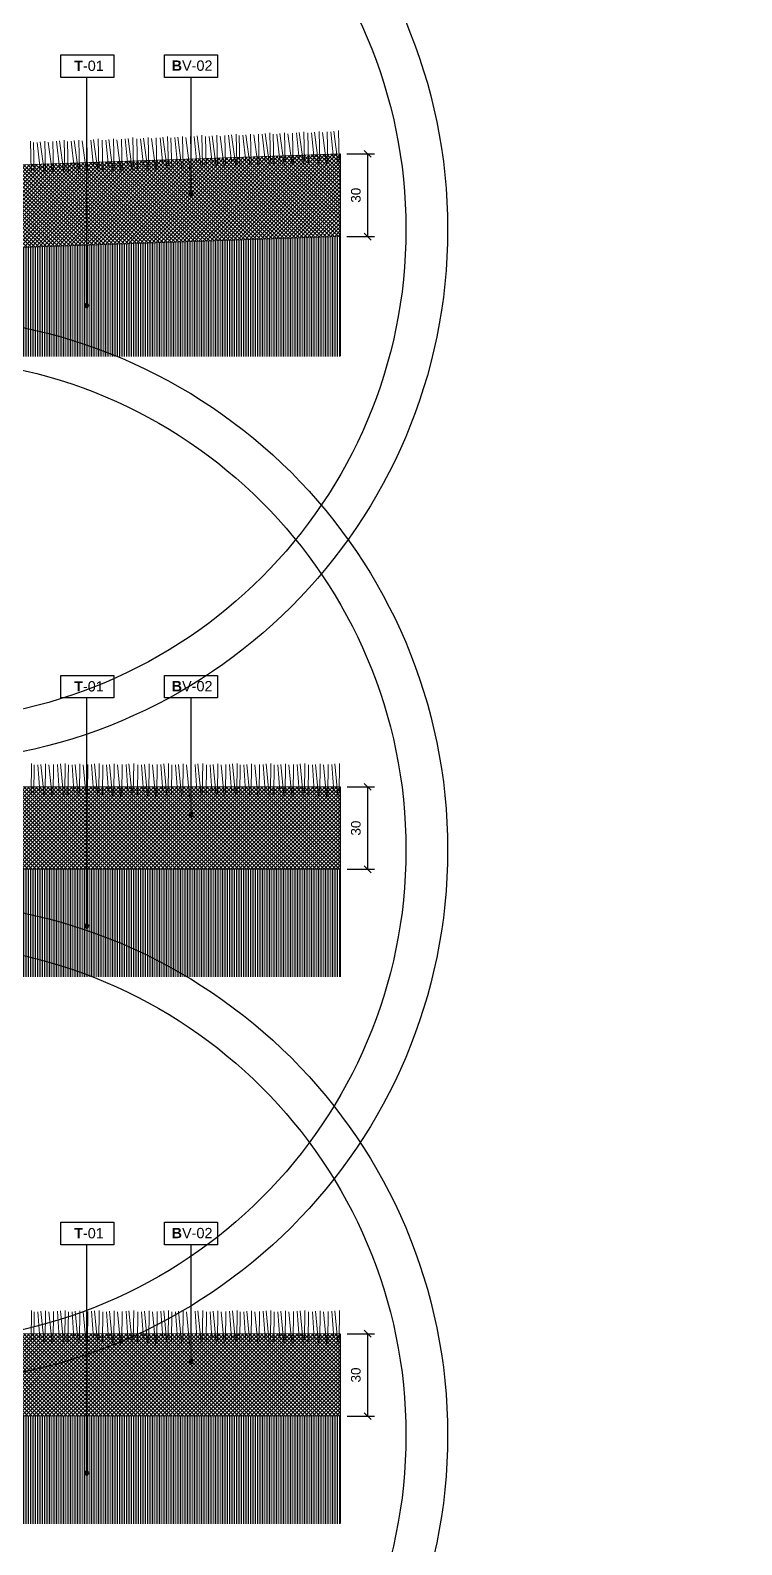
# Model space of a CAD drawing. Header units: metres. Extents: x -325 to 301, y -147 to 149.
# Drawn here: x 45.52 to 48.1, y 64.54 to 70.05 of the extents above; entities that cross this region are included whole.
import ezdxf

# ---------------------------------------------------------------- set-up
doc = ezdxf.new("R2010")
doc.units = ezdxf.units.M
doc.layers.get('Defpoints').update_dxf_attribs({"lineweight": 13})
for name, color, linetype, plot in [('-AUX-QAD', 5, 'Continuous', False), ('-AUX-TWQ', 1, 'Continuous', False), ('-AUX_MON', 3, 'Continuous', False)]:
    doc.layers.add(name, color=color, linetype=linetype, plot=plot)
doc.layers.add('0-TX-1_25', color=7, linetype='Continuous', true_color=0x3f4f7f)
doc.layers.add('03-TR-Paviment_04_Dry Meadow', color=7, linetype='Continuous', lineweight=5, true_color=0xd8dd88)
doc.layers.add('1-CM', color=7, linetype='Continuous', lineweight=0)
doc.layers.add('3-TR Seleccionat', color=44, linetype='Continuous', lineweight=0)
for name, color, linetype in [('1-SECCIÓ', 1, 'Continuous'), ('A-KEYPLAN_HATCH', 7, 'Continuous'), ('A_TEXT_2', 7, 'Continuous'), ('EIT_3 TR terra vegetal', 45, 'Continuous')]:
    doc.layers.add(name, color=color, linetype=linetype)
doc.styles.get("Standard").update_dxf_attribs({"font": 'arial.ttf'})
doc.dimstyles.new('ISO-25', dxfattribs={"dimtxt": 0.1, "dimasz": 0.1, "dimexe": 0.1, "dimexo": 0.1, "dimgap": 0.1, "dimtad": 1, "dimdec": 0, "dimlfac": 100, "dimzin": 9, "dimtxsty": 'Standard', "dimblk": 'OBLIQUE', "dimcen": 0.1, "dimadec": 0, "dimazin": 0, "dimtfac": 1, "dimtdec": 0, "dimtmove": 0, "dimatfit": 3, "dimldrblk": 'OBLIQUE', "dimfxl": 1, "dimarcsym": 0})

# ---------------------------------------------------------------- blocks, each defined once
blk = doc.blocks.new('hatch keyplan 2')
at = {"layer": 'A-KEYPLAN_HATCH'}
blk.add_lwpolyline([(0, 0.00548), (0.01287, 0.00548), (0.01287, 0), (0, 0)], close=True, dxfattribs=at)
blk = doc.blocks.new('hatch keyplan')
at = {"layer": 'A-KEYPLAN_HATCH'}
blk.add_blockref('hatch keyplan 2', (1.43058, 0.85215), dxfattribs=at)
blk = doc.blocks.new('T-01')
at = {"layer": 'A-KEYPLAN_HATCH'}
blk.add_blockref('hatch keyplan', (-1.43058, -0.85215), dxfattribs=at)
at = {"layer": 'A_TEXT_2', "insert": (-0.0008, 0.00408), "char_height": 0.0025, "attachment_point": 1}
blk.add_mtext_dynamic_manual_height_columns('\\pi0.00405;{\\fArial|b1|i0|c0|p34;T}-01', width=0.0145619, gutter_width=0.015, heights=[0], dxfattribs=at)
blk = doc.blocks.new('B-V02')
at = {"layer": 'A-KEYPLAN_HATCH'}
blk.add_blockref('hatch keyplan', (-1.43058, -0.85215), dxfattribs=at)
at = {"layer": 'A_TEXT_2', "insert": (-0.0008, 0.00412), "char_height": 0.0025, "attachment_point": 1}
blk.add_mtext_dynamic_manual_height_columns('\\pi0.00255;{\\fArial|b1|i0|c0|p34;B}V-02', width=0.0145619, gutter_width=0.015, heights=[0], dxfattribs=at)
blk = doc.blocks.new('_Oblique')
at = {"color": 0, "lineweight": -2}
blk.add_line((-0.5, -0.5), (0.5, 0.5), dxfattribs=at)
blk = doc.blocks.new('*D1133')
at = {"layer": '0-TX-1_25', "color": 0, "lineweight": -2, "transparency": 16777216}
for p, q in [((22.6963, 69.5551), (22.6093, 69.5551)), ((22.6343, 69.5551), (22.6343, 69.4051)), ((22.7343, 69.4051), (22.6093, 69.4051))]:
    blk.add_line(p, q, dxfattribs=at)
at = {"layer": 'Defpoints', "color": 0, "transparency": 16777216}
for p in [(22.7213, 69.5551), (22.6343, 69.4051), (66.3646, 69.4051)]:
    blk.add_point(p, dxfattribs=at)
at = {"layer": '0-TX-1_25', "color": 0, "lineweight": -2, "transparency": 16777216, "xscale": 0.025, "yscale": 0.025, "zscale": 0.025}
for p, rotation in [((22.6343, 69.5551), 90), ((22.6343, 69.4051), 270)]:
    blk.add_blockref('_Oblique', p, dxfattribs=dict(at, rotation=rotation))
at = {"layer": '0-TX-1_25', "color": 0, "transparency": 16777216, "insert": (22.5915, 69.4801), "char_height": 0.035, "attachment_point": 5, "rotation": 90}
blk.add_mtext('15', dxfattribs=at)
blk = doc.blocks.new('*D1135')
at = {"layer": '0-TX-1_25', "color": 0, "lineweight": -2, "transparency": 16777216}
for p, q in [((46.6675, 69.5997), (46.7681, 69.5997)), ((46.7431, 69.5997), (46.7431, 69.2984)), ((46.6675, 69.2984), (46.7681, 69.2984))]:
    blk.add_line(p, q, dxfattribs=at)
at = {"layer": 'Defpoints', "color": 0, "transparency": 16777216}
for p in [(46.6425, 69.5997), (46.6425, 69.2984), (46.7431, 69.2984)]:
    blk.add_point(p, dxfattribs=at)
at = {"layer": '0-TX-1_25', "color": 0, "lineweight": -2, "transparency": 16777216, "xscale": 0.025, "yscale": 0.025, "zscale": 0.025}
for p, rotation in [((46.7431, 69.5997), 90), ((46.7431, 69.2984), 270)]:
    blk.add_blockref('_Oblique', p, dxfattribs=dict(at, rotation=rotation))
at = {"layer": '0-TX-1_25', "color": 0, "transparency": 16777216, "insert": (46.7003, 69.4491), "char_height": 0.035, "attachment_point": 5, "rotation": 90}
blk.add_mtext('30', dxfattribs=at)
blk = doc.blocks.new('POINT')
at = {"layer": '0-TX-1_25'}
h = blk.add_hatch(dxfattribs=at)
h.set_pattern_fill('ANGLE', color=256)
h.set_pattern_definition([(0, (-83.747, -12.726), (0, 6.985), [5.08, -1.905]), (90, (-83.747, -12.726), (-6.985, 4e-16), [5.08, -1.905])])
edge = h.paths.add_edge_path()
edge.add_arc((0, 0), 0.0075, 0, 360)
h = blk.add_hatch(color=256, dxfattribs=at)
h.dxf.hatch_style = 1
edge = h.paths.add_edge_path()
edge.add_arc((0, 0), 0.0075, 0, 360)
blk.add_circle((0, 0), 0.0075, dxfattribs=at)
blk = doc.blocks.new('*D1138')
at = {"layer": '0-TX-1_25', "color": 0, "lineweight": -2, "transparency": 16777216}
for p, q in [((22.7106, 67.3066), (22.6236, 67.3066)), ((22.6486, 67.3066), (22.6486, 67.1474)), ((22.7486, 67.1474), (22.6236, 67.1474))]:
    blk.add_line(p, q, dxfattribs=at)
at = {"layer": 'Defpoints', "color": 0, "transparency": 16777216}
for p in [(22.7356, 67.3066), (22.6486, 67.1474), (66.3646, 67.1474)]:
    blk.add_point(p, dxfattribs=at)
at = {"layer": '0-TX-1_25', "color": 0, "lineweight": -2, "transparency": 16777216, "xscale": 0.025, "yscale": 0.025, "zscale": 0.025}
for p, rotation in [((22.6486, 67.3066), 90), ((22.6486, 67.1474), 270)]:
    blk.add_blockref('_Oblique', p, dxfattribs=dict(at, rotation=rotation))
at = {"layer": '0-TX-1_25', "color": 0, "transparency": 16777216, "insert": (22.6057, 67.227), "char_height": 0.035, "attachment_point": 5, "rotation": 90}
blk.add_mtext('16', dxfattribs=at)
blk = doc.blocks.new('*D1139')
at = {"layer": '0-TX-1_25', "color": 0, "lineweight": -2, "transparency": 16777216}
for p, q in [((46.6683, 67.2966), (46.7682, 67.2966)), ((46.7432, 67.2966), (46.7432, 66.9966)), ((46.6683, 66.9966), (46.7682, 66.9966))]:
    blk.add_line(p, q, dxfattribs=at)
at = {"layer": 'Defpoints', "color": 0, "transparency": 16777216}
for p in [(46.6433, 67.2966), (46.6433, 66.9966), (46.7432, 66.9966)]:
    blk.add_point(p, dxfattribs=at)
at = {"layer": '0-TX-1_25', "color": 0, "lineweight": -2, "transparency": 16777216, "xscale": 0.025, "yscale": 0.025, "zscale": 0.025}
for p, rotation in [((46.7432, 67.2966), 90), ((46.7432, 66.9966), 270)]:
    blk.add_blockref('_Oblique', p, dxfattribs=dict(at, rotation=rotation))
at = {"layer": '0-TX-1_25', "color": 0, "transparency": 16777216, "insert": (46.7003, 67.1466), "char_height": 0.035, "attachment_point": 5, "rotation": 90}
blk.add_mtext('30', dxfattribs=at)
blk = doc.blocks.new('*D1142')
at = {"layer": '0-TX-1_25', "color": 0, "lineweight": -2, "transparency": 16777216}
for p, q in [((46.6683, 65.3069), (46.7682, 65.3069)), ((46.7432, 65.3069), (46.7432, 65.0069)), ((46.6683, 65.0069), (46.7682, 65.0069))]:
    blk.add_line(p, q, dxfattribs=at)
at = {"layer": 'Defpoints', "color": 0, "transparency": 16777216}
for p in [(46.6433, 65.3069), (46.6433, 65.0069), (46.7432, 65.0069)]:
    blk.add_point(p, dxfattribs=at)
at = {"layer": '0-TX-1_25', "color": 0, "lineweight": -2, "transparency": 16777216, "xscale": 0.025, "yscale": 0.025, "zscale": 0.025}
for p, rotation in [((46.7432, 65.3069), 90), ((46.7432, 65.0069), 270)]:
    blk.add_blockref('_Oblique', p, dxfattribs=dict(at, rotation=rotation))
at = {"layer": '0-TX-1_25', "color": 0, "transparency": 16777216, "insert": (46.7003, 65.1569), "char_height": 0.035, "attachment_point": 5, "rotation": 90}
blk.add_mtext('30', dxfattribs=at)

msp = doc.modelspace()

# ---------------------------------------------------------------- hatches: boundary and pattern name
at = {"layer": '3-TR Seleccionat'}
h = msp.add_hatch(dxfattribs=at)
h.set_pattern_fill('ANSI31', color=256, scale=0.002, angle=45, style=0)
h.set_pattern_definition([(90, (45.840322, 74.338439), (-0.00635, 1e-18), [])])
h.paths.add_polyline_path([(44.9854, 69.0551), (44.9854, 68.8628), (46.6433, 68.8628), (46.6425, 69.2984), (45.3781, 69.255), (45.0152, 69.2552)])
h = msp.add_hatch(dxfattribs=at)
h.set_pattern_fill('ANSI31', color=256, scale=0.002, angle=45, style=0)
h.set_pattern_definition([(90, (45.840322, 72.0807214), (-0.00635, 1e-18), [])])
h.paths.add_polyline_path([(44.9854, 66.7974), (44.9854, 66.6051), (46.6433, 66.6051), (46.6433, 66.9966), (45.3676, 66.9973), (45.0152, 66.9974)])
h = msp.add_hatch(dxfattribs=at)
h.set_pattern_fill('ANSI31', color=256, scale=0.002, angle=45, style=0)
h.set_pattern_definition([(90, (45.840322, 70.0910236), (-0.00635, 1e-18), [])])
h.paths.add_polyline_path([(45.0077, 64.9577), (45.0077, 64.6154), (46.6433, 64.6154), (46.6433, 65.0069), (45.08, 65.0077), (45.0889, 64.9577)])
at = {"layer": 'EIT_3 TR terra vegetal'}
h = msp.add_hatch(dxfattribs=at)
h.set_pattern_fill('_USER', color=256, scale=0.01, angle=47, style=0, double=1, pattern_type=0)
h.set_pattern_definition([(47, (258911.673777, 4606229.836446), (-0.007313537016192, 0.006819983600625), []), (137, (258911.673777, 4606229.836446), (-0.006819983600625, -0.007313537016192), [])])
h.paths.add_polyline_path([(45.3433, 69.5549), (45.3472, 69.4442), (45.3781, 69.256), (46.6425, 69.2998), (46.6433, 69.5997)])
h = msp.add_hatch(dxfattribs=at)
h.set_pattern_fill('_USER', color=256, scale=0.01, angle=45, style=0, double=1, pattern_type=0)
h.set_pattern_definition([(45, (419506.654953, 4594387.325693), (-0.007071067811865, 0.007071067811865), []), (135, (419506.654953, 4594387.325693), (-0.007071067811865, -0.007071067811865), [])])
h.paths.add_polyline_path([(45.3433, 67.2968), (45.3433, 67.1864), (45.3676, 66.9973), (46.6433, 66.9966), (46.6433, 67.2966)])
h = msp.add_hatch(dxfattribs=at)
h.set_pattern_fill('_USER', color=256, scale=0.01, angle=45, style=0, double=1, pattern_type=0)
h.set_pattern_definition([(45, (419506.654953, 4594385.335995), (-0.007071067811865, 0.007071067811865), []), (135, (419506.654953, 4594385.335995), (-0.007071067811865, -0.007071067811865), [])])
h.paths.add_polyline_path([(45.0533, 65.1577), (45.08, 65.0077), (46.6433, 65.0069), (46.6433, 65.3069), (45.0533, 65.3071)])

# ---------------------------------------------------------------- linework, layer by layer
at = {"layer": '-AUX-QAD'}
for radius in [1.9408, 1.7892]:
    msp.add_circle((45.0933, 67.0674), radius, dxfattribs=at)
at = {"layer": '-AUX-TWQ'}
for radius in [1.9408, 1.7892]:
    msp.add_circle((45.0933, 64.9379), radius, dxfattribs=at)
at = {"layer": '-AUX_MON'}
for radius in [1.9408, 1.7892]:
    msp.add_circle((45.0933, 69.3251), radius, dxfattribs=at)
at = {"layer": '0-TX-1_25'}
for points in [[(45.7214, 69.0479), (45.7214, 69.8776)], [(46.1007, 69.4524), (46.1007, 69.8776)], [(45.7214, 66.7902), (45.7214, 67.6199)], [(46.1007, 67.1947), (46.1007, 67.6199)], [(45.7214, 64.8005), (45.7214, 65.6302)], [(46.1007, 65.205), (46.1007, 65.6302)]]:
    msp.add_lwpolyline(points, dxfattribs=at)
at = {"layer": '03-TR-Paviment_04_Dry Meadow'}
for p, q in [((45.5172, 69.6455), (45.5196, 69.5376)), ((45.5691, 69.6457), (45.5716, 69.5378)), ((45.5982, 69.6447), (45.6007, 69.5368)), ((45.6118, 69.6453), (45.6221, 69.5489)), ((45.6225, 69.6473), (45.6377, 69.5331)), ((45.6396, 69.6498), (45.642, 69.5419)), ((45.6517, 69.645), (45.6541, 69.5371)), ((45.6653, 69.6456), (45.6755, 69.5492)), ((45.6759, 69.6476), (45.6912, 69.5334)), ((45.693, 69.65), (45.6955, 69.5422)), ((45.7051, 69.6466), (45.7203, 69.5324)), ((45.7221, 69.649), (45.7246, 69.5411)), ((45.7358, 69.6496), (45.746, 69.5532)), ((45.7464, 69.6516), (45.7617, 69.5374)), ((45.7635, 69.6541), (45.766, 69.5462)), ((45.7771, 69.6494), (45.7795, 69.5415)), ((45.7907, 69.65), (45.8009, 69.5535)), ((45.8014, 69.652), (45.8166, 69.5378)), ((45.8184, 69.6544), (45.8209, 69.5465)), ((45.8305, 69.651), (45.8457, 69.5368)), ((45.8476, 69.6534), (45.85, 69.5455)), ((45.8612, 69.654), (45.8714, 69.5576)), ((45.8718, 69.656), (45.8871, 69.5418)), ((45.8889, 69.6585), (45.8914, 69.5506)), ((45.904, 69.6538), (45.9064, 69.5459)), ((45.9176, 69.6544), (45.9278, 69.558)), ((45.9283, 69.6564), (45.9435, 69.5422)), ((45.9453, 69.6589), (45.9478, 69.551)), ((45.9574, 69.6554), (45.9726, 69.5412)), ((45.9745, 69.6578), (45.9769, 69.5499)), ((45.9881, 69.6584), (45.9983, 69.562)), ((45.9987, 69.6604), (46.014, 69.5462)), ((46.0158, 69.6629), (46.0183, 69.555)), ((46.0279, 69.6581), (46.0304, 69.5502)), ((46.0415, 69.6587), (46.0517, 69.5623)), ((46.0522, 69.6607), (46.0674, 69.5465)), ((46.0693, 69.6632), (46.0717, 69.5553)), ((46.0813, 69.6597), (46.0965, 69.5455)), ((46.0984, 69.6622), (46.1008, 69.5543)), ((46.112, 69.6628), (46.1222, 69.5663)), ((46.1227, 69.6648), (46.1379, 69.5506)), ((46.1398, 69.6672), (46.1422, 69.5593)), ((46.1533, 69.6625), (46.1558, 69.5546)), ((46.1669, 69.6631), (46.1771, 69.5667)), ((46.1776, 69.6651), (46.1928, 69.5509)), ((46.1947, 69.6676), (46.1971, 69.5597)), ((46.2067, 69.6641), (46.2219, 69.5499)), ((46.2238, 69.6665), (46.2263, 69.5587)), ((46.2374, 69.6671), (46.2476, 69.5707)), ((46.2481, 69.6691), (46.2633, 69.5549)), ((46.2652, 69.6716), (46.2676, 69.5637)), ((46.2757, 69.6668), (46.2782, 69.5589)), ((46.2894, 69.6674), (46.2996, 69.571)), ((46.3, 69.6694), (46.3153, 69.5552)), ((46.3171, 69.6718), (46.3196, 69.564)), ((46.3291, 69.6684), (46.3444, 69.5542)), ((46.3462, 69.6708), (46.3487, 69.5629)), ((46.3598, 69.6714), (46.3701, 69.575)), ((46.3705, 69.6734), (46.3857, 69.5592)), ((46.3876, 69.6759), (46.39, 69.568)), ((46.3997, 69.6711), (46.4021, 69.5632)), ((46.4133, 69.6717), (46.4235, 69.5753)), ((46.4239, 69.6737), (46.4392, 69.5595)), ((46.441, 69.6762), (46.4435, 69.5683)), ((46.4531, 69.6727), (46.4683, 69.5585)), ((46.4701, 69.6751), (46.4726, 69.5673)), ((46.4838, 69.6758), (46.494, 69.5793)), ((46.4944, 69.6777), (46.5097, 69.5636)), ((46.5115, 69.6802), (46.514, 69.5723)), ((46.5251, 69.6755), (46.5275, 69.5676)), ((46.5387, 69.6761), (46.5489, 69.5797)), ((46.5494, 69.6781), (46.5646, 69.5639)), ((46.5664, 69.6806), (46.5689, 69.5727)), ((46.5785, 69.6771), (46.5937, 69.5629)), ((46.5956, 69.6795), (46.598, 69.5716)), ((46.6092, 69.6801), (46.6194, 69.5837)), ((46.6198, 69.6821), (46.6351, 69.5679)), ((46.6369, 69.6846), (46.6394, 69.5767)), ((45.5277, 69.6407), (45.5302, 69.5328)), ((45.5414, 69.6413), (45.5516, 69.5448)), ((45.552, 69.6433), (45.5673, 69.5291)), ((45.5811, 69.6422), (45.5964, 69.528)), ((45.5202, 67.3816), (45.5189, 67.2737)), ((45.5306, 67.3765), (45.5293, 67.2686)), ((45.5442, 67.3766), (45.5511, 67.2799)), ((45.555, 67.3782), (45.5662, 67.2636)), ((45.5721, 67.3801), (45.5708, 67.2722)), ((45.584, 67.3762), (45.5953, 67.2615)), ((45.6012, 67.378), (45.5999, 67.2701)), ((45.6148, 67.3782), (45.6217, 67.2814)), ((45.6256, 67.3798), (45.6368, 67.2651)), ((45.6427, 67.3816), (45.6414, 67.2737)), ((45.6546, 67.3765), (45.6533, 67.2686)), ((45.6682, 67.3766), (45.6751, 67.2799)), ((45.679, 67.3782), (45.6902, 67.2636)), ((45.6961, 67.3801), (45.6948, 67.2722)), ((45.708, 67.3762), (45.7193, 67.2615)), ((45.7252, 67.378), (45.7239, 67.2701)), ((45.7388, 67.3782), (45.7457, 67.2814)), ((45.7495, 67.3798), (45.7608, 67.2651)), ((45.7667, 67.3816), (45.7654, 67.2737)), ((45.7801, 67.3765), (45.7788, 67.2686)), ((45.7937, 67.3766), (45.8006, 67.2799)), ((45.8045, 67.3782), (45.8157, 67.2636)), ((45.8216, 67.3801), (45.8203, 67.2722)), ((45.8335, 67.3762), (45.8448, 67.2615)), ((45.8507, 67.378), (45.8494, 67.2701)), ((45.8643, 67.3782), (45.8712, 67.2814)), ((45.875, 67.3798), (45.8863, 67.2651)), ((45.8922, 67.3816), (45.8909, 67.2737)), ((45.9071, 67.3765), (45.9058, 67.2686)), ((45.9207, 67.3766), (45.9276, 67.2799)), ((45.9314, 67.3782), (45.9427, 67.2636)), ((45.9486, 67.3801), (45.9473, 67.2722)), ((45.9605, 67.3762), (45.9717, 67.2615)), ((45.9777, 67.378), (45.9764, 67.2701)), ((45.9913, 67.3782), (45.9981, 67.2814)), ((46.002, 67.3798), (46.0133, 67.2651)), ((46.0192, 67.3816), (46.0179, 67.2737)), ((46.0311, 67.3765), (46.0298, 67.2686)), ((46.0447, 67.3766), (46.0516, 67.2799)), ((46.0554, 67.3782), (46.0667, 67.2636)), ((46.0726, 67.3801), (46.0713, 67.2722)), ((46.0845, 67.3762), (46.0957, 67.2615)), ((46.1017, 67.378), (46.1004, 67.2701)), ((46.1153, 67.3782), (46.1221, 67.2814)), ((46.126, 67.3798), (46.1373, 67.2651)), ((46.1432, 67.3816), (46.1419, 67.2737)), ((46.1566, 67.3765), (46.1553, 67.2686)), ((46.1702, 67.3766), (46.177, 67.2799)), ((46.1809, 67.3782), (46.1922, 67.2636)), ((46.1981, 67.3801), (46.1968, 67.2722)), ((46.21, 67.3762), (46.2212, 67.2615)), ((46.2272, 67.378), (46.2258, 67.2701)), ((46.2408, 67.3782), (46.2476, 67.2814)), ((46.2515, 67.3798), (46.2627, 67.2651)), ((46.2687, 67.3816), (46.2674, 67.2737)), ((46.2791, 67.3765), (46.2778, 67.2686)), ((46.2927, 67.3766), (46.2995, 67.2799)), ((46.3034, 67.3782), (46.3147, 67.2636)), ((46.3206, 67.3801), (46.3193, 67.2722)), ((46.3325, 67.3762), (46.3437, 67.2615)), ((46.3497, 67.378), (46.3483, 67.2701)), ((46.3633, 67.3782), (46.3701, 67.2814)), ((46.374, 67.3798), (46.3852, 67.2651)), ((46.3912, 67.3816), (46.3899, 67.2737)), ((46.4031, 67.3765), (46.4018, 67.2686)), ((46.4167, 67.3766), (46.4235, 67.2799)), ((46.4274, 67.3782), (46.4387, 67.2636)), ((46.4446, 67.3801), (46.4433, 67.2722)), ((46.4565, 67.3762), (46.4677, 67.2615)), ((46.4737, 67.378), (46.4723, 67.2701)), ((46.4873, 67.3782), (46.4941, 67.2814)), ((46.498, 67.3798), (46.5092, 67.2651)), ((46.5152, 67.3816), (46.5139, 67.2737)), ((46.5286, 67.3765), (46.5272, 67.2686)), ((46.5422, 67.3766), (46.549, 67.2799)), ((46.5529, 67.3782), (46.5642, 67.2636)), ((46.5701, 67.3801), (46.5688, 67.2722)), ((46.582, 67.3762), (46.5932, 67.2615)), ((46.5991, 67.378), (46.5978, 67.2701)), ((46.6128, 67.3782), (46.6196, 67.2814)), ((46.6235, 67.3798), (46.6347, 67.2651)), ((46.6407, 67.3816), (46.6393, 67.2737)), ((45.5202, 65.3919), (45.5189, 65.284)), ((45.5306, 65.3868), (45.5293, 65.2789)), ((45.5442, 65.3869), (45.5511, 65.2902)), ((45.555, 65.3885), (45.5662, 65.2739)), ((45.5721, 65.3904), (45.5708, 65.2825)), ((45.584, 65.3865), (45.5953, 65.2718)), ((45.6012, 65.3883), (45.5999, 65.2804)), ((45.6148, 65.3885), (45.6217, 65.2917)), ((45.6256, 65.3901), (45.6368, 65.2754)), ((45.6427, 65.3919), (45.6414, 65.284)), ((45.6546, 65.3868), (45.6533, 65.2789)), ((45.6682, 65.3869), (45.6751, 65.2902)), ((45.679, 65.3885), (45.6902, 65.2739)), ((45.6961, 65.3904), (45.6948, 65.2825)), ((45.708, 65.3865), (45.7193, 65.2718)), ((45.7252, 65.3883), (45.7239, 65.2804)), ((45.7388, 65.3885), (45.7457, 65.2917)), ((45.7495, 65.3901), (45.7608, 65.2754)), ((45.7667, 65.3919), (45.7654, 65.284)), ((45.7801, 65.3868), (45.7788, 65.2789)), ((45.7937, 65.3869), (45.8006, 65.2902)), ((45.8045, 65.3885), (45.8157, 65.2739)), ((45.8216, 65.3904), (45.8203, 65.2825)), ((45.8335, 65.3865), (45.8448, 65.2718)), ((45.8507, 65.3883), (45.8494, 65.2804)), ((45.8643, 65.3885), (45.8712, 65.2917)), ((45.875, 65.3901), (45.8863, 65.2754)), ((45.8922, 65.3919), (45.8909, 65.284)), ((45.9071, 65.3868), (45.9058, 65.2789)), ((45.9207, 65.3869), (45.9276, 65.2902)), ((45.9314, 65.3885), (45.9427, 65.2739)), ((45.9486, 65.3904), (45.9473, 65.2825)), ((45.9605, 65.3865), (45.9717, 65.2718)), ((45.9777, 65.3883), (45.9764, 65.2804)), ((45.9913, 65.3885), (45.9981, 65.2917)), ((46.002, 65.3901), (46.0133, 65.2754)), ((46.0192, 65.3919), (46.0179, 65.284)), ((46.0311, 65.3868), (46.0298, 65.2789)), ((46.0447, 65.3869), (46.0516, 65.2902)), ((46.0554, 65.3885), (46.0667, 65.2739)), ((46.0726, 65.3904), (46.0713, 65.2825)), ((46.0845, 65.3865), (46.0957, 65.2718)), ((46.1017, 65.3883), (46.1004, 65.2804)), ((46.1153, 65.3885), (46.1221, 65.2917)), ((46.126, 65.3901), (46.1373, 65.2754)), ((46.1432, 65.3919), (46.1419, 65.284)), ((46.1566, 65.3868), (46.1553, 65.2789)), ((46.1702, 65.3869), (46.177, 65.2902)), ((46.1809, 65.3885), (46.1922, 65.2739)), ((46.1981, 65.3904), (46.1968, 65.2825)), ((46.21, 65.3865), (46.2212, 65.2718)), ((46.2272, 65.3883), (46.2258, 65.2804)), ((46.2408, 65.3885), (46.2476, 65.2917)), ((46.2515, 65.3901), (46.2627, 65.2754)), ((46.2687, 65.3919), (46.2674, 65.284)), ((46.2791, 65.3868), (46.2778, 65.2789)), ((46.2927, 65.3869), (46.2995, 65.2902)), ((46.3034, 65.3885), (46.3147, 65.2739)), ((46.3206, 65.3904), (46.3193, 65.2825)), ((46.3325, 65.3865), (46.3437, 65.2718)), ((46.3497, 65.3883), (46.3483, 65.2804)), ((46.3633, 65.3885), (46.3701, 65.2917)), ((46.374, 65.3901), (46.3852, 65.2754)), ((46.3912, 65.3919), (46.3899, 65.284)), ((46.4031, 65.3868), (46.4018, 65.2789)), ((46.4167, 65.3869), (46.4235, 65.2902)), ((46.4274, 65.3885), (46.4387, 65.2739)), ((46.4446, 65.3904), (46.4433, 65.2825)), ((46.4565, 65.3865), (46.4677, 65.2718)), ((46.4737, 65.3883), (46.4723, 65.2804)), ((46.4873, 65.3885), (46.4941, 65.2917)), ((46.498, 65.3901), (46.5092, 65.2754)), ((46.5152, 65.3919), (46.5139, 65.284)), ((46.5286, 65.3868), (46.5272, 65.2789)), ((46.5422, 65.3869), (46.549, 65.2902)), ((46.5529, 65.3885), (46.5642, 65.2739)), ((46.5701, 65.3904), (46.5688, 65.2825)), ((46.582, 65.3865), (46.5932, 65.2718)), ((46.5991, 65.3883), (46.5978, 65.2804)), ((46.6128, 65.3885), (46.6196, 65.2917)), ((46.6235, 65.3901), (46.6347, 65.2754)), ((46.6407, 65.3919), (46.6393, 65.284))]:
    msp.add_line(p, q, dxfattribs=at)
at = {"layer": '1-CM'}
for points in [[(45.3433, 69.555), (46.6433, 69.5997)], [(45.3781, 69.255), (46.6425, 69.2984)], [(45.3433, 67.2968), (46.6433, 67.2966)], [(45.0152, 66.9974), (46.6433, 66.9966)], [(45.0533, 65.3077), (46.6433, 65.3069)], [(45.08, 65.0077), (46.6433, 65.0069)]]:
    msp.add_lwpolyline(points, dxfattribs=at)
at = {"layer": '1-SECCIÓ'}
for p, q in [((46.6433, 69.5997), (46.6433, 68.8634)), ((46.6433, 67.2966), (46.6433, 66.6057)), ((46.6433, 65.3069), (46.6433, 64.616))]:
    msp.add_line(p, q, dxfattribs=at)

# ---------------------------------------------------------------- block references
at = {"layer": '0-TX-1_25', "xscale": 15, "yscale": 15, "zscale": 15}
for name, p in [('T-01', (45.627, 69.8776)), ('B-V02', (46.0041, 69.8776)), ('T-01', (45.627, 67.6199)), ('B-V02', (46.0041, 67.6199)), ('T-01', (45.627, 65.6302)), ('B-V02', (46.0041, 65.6302))]:
    msp.add_blockref(name, p, dxfattribs=at)
at = {"layer": '0-TX-1_25', "xscale": -1}
for p in [(46.1007, 69.4524), (45.7214, 69.0479), (46.1007, 67.1947), (45.7214, 66.7902), (46.1007, 65.205), (45.7214, 64.8005)]:
    msp.add_blockref('POINT', p, dxfattribs=at)

# ---------------------------------------------------------------- dimensions: what is measured, and where the dimension line sits
at = {"layer": '0-TX-1_25'}
for base, p1, p2, picture, middle in [((46.7431, 69.2984), (46.6425, 69.5997), (46.6425, 69.2984), '*D1135', (46.7003, 69.4491)), ((22.6343, 69.4051), (22.7213, 69.5551), (66.3646, 69.4051), '*D1133', (22.5915, 69.4801)), ((22.6486, 67.1474), (22.7356, 67.3066), (66.3646, 67.1474), '*D1138', (22.6057, 67.227)), ((46.7432, 66.9966), (46.6433, 67.2966), (46.6433, 66.9966), '*D1139', (46.7003, 67.1466)), ((46.7432, 65.0069), (46.6433, 65.3069), (46.6433, 65.0069), '*D1142', (46.7003, 65.1569))]:
    dim = msp.add_linear_dim(base=base, p1=p1, p2=p2, angle=90, dimstyle='ISO-25', override={"dimtxt": 0.035, "dimasz": 0.025, "dimexe": 0.025, "dimexo": 0.025, "dimgap": 0.025, "dimblk1": 'Oblique', "dimblk2": 'Oblique', "dimsah": 1, "dimfxl": 0.1, "dimfxlon": 1, "dimarcsym": 1}, dxfattribs=at)
    dim.commit()
    dim.dimension.update_dxf_attribs({"geometry": picture, "text_midpoint": middle})

doc.saveas('drawing.dxf')
